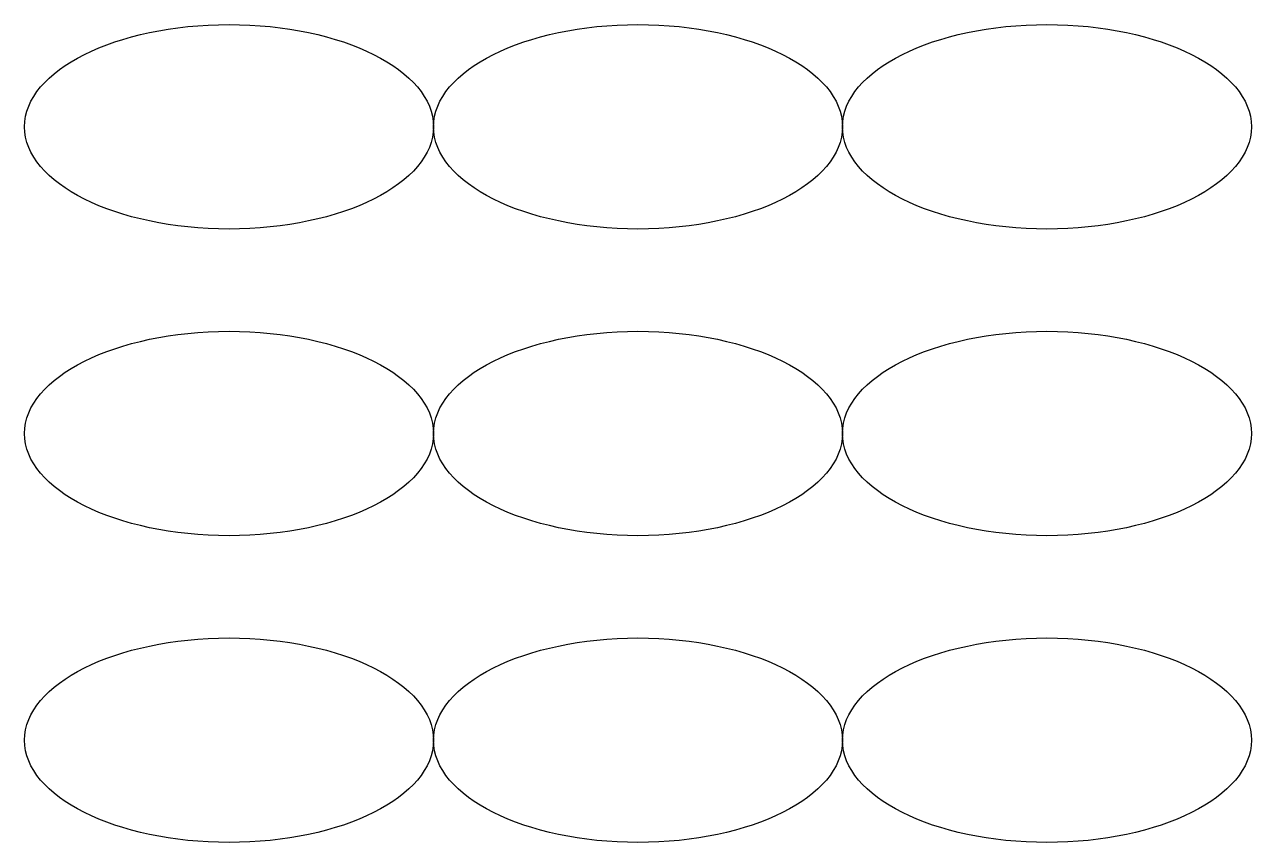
# Model space of a CAD drawing. Extents: x 0 to 600, y -300 to 100.
import ezdxf

# ---------------------------------------------------------------- set-up
doc = ezdxf.new("R2010")
doc.units = 0
doc.layers.get('0').update_dxf_attribs({"lineweight": 25, "true_color": 0xffffff})

msp = doc.modelspace()

# ---------------------------------------------------------------- linework, layer by layer
for centre in [(100, 50), (300, 50), (500, 50), (100, -100), (300, -100), (500, -100), (100, -250), (300, -250), (500, -250)]:
    msp.add_ellipse(centre, major_axis=(100, 0), ratio=0.5)

doc.saveas('drawing.dxf')
